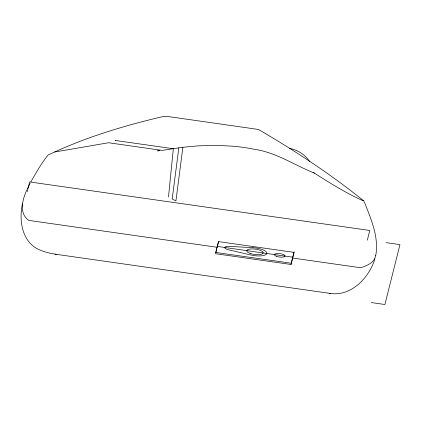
<?xml version="1.0" encoding="UTF-8"?>
<svg xmlns="http://www.w3.org/2000/svg" width="421" height="421" viewBox="0 0 421 421"><rect width="100%" height="100%" fill="white"/><g stroke="black" fill="none" stroke-linecap="round" stroke-linejoin="round"><path stroke-width="0.63" d="M168.489 197.049L173.336 148.734L115.133 140.435L115.743 140.214M157.786 150.871L159.385 150.644L157.38 150.902M22.408 203.843C19.161 218.994 21.308 238.491 35.406 247.695C41.811 251.542 49.215 253.258 56.525 254.373M182.877 147.282L178.83 147.86L172.189 198.996L175.91 200.938L182.877 147.282L197.828 145.876L211.168 145.503A243.396 148.85 9.7 0 1 223.283 145.698L232.755 146.213A105.713 62.634 9.6 0 1 254.395 149.308C276.192 152.423 294.405 165.143 314.419 173.089A57.177 5.92 32.6 0 0 361.918 200.18L363.944 201.049C330.901 174.247 295.179 150.918 258.483 129.463L168.4 116.575L162.427 116.728L159.785 117.312C121.516 126.432 83.621 137.999 48.089 155.065C41.416 163.222 36.122 172.615 30.917 181.814M26.791 190.06C22.46 199.449 18.661 213.405 28.791 220.399L217.141 247.28L217.257 246.411L292.737 257.184L291.058 264.483L215.573 253.716L216.804 248.637M291.058 264.483L294.105 251.742M375.769 255.415C379.137 236.855 370.754 218.588 364.239 201.67M375.6 255.205C374.937 262.53 366.812 265.84 360.634 267.745L292.627 258.041L294.095 252.395L218.61 241.622L217.141 247.28M27.212 191.629L29.644 181.94L369.77 230.471L367.338 240.159M218.473 241.575L215.736 252.458L291.221 263.225M374.922 258.783C369.185 277.897 350.772 297.21 329.238 293.284M27.376 188.897L30.149 183.351M54.714 152.002L108.576 142.745L162.122 150.386L178.83 147.86M313.119 172.578L314.419 173.089M386.31 242.675L399.95 244.622L384.915 304.504L371.275 302.557M55.03 254.158L330.164 293.416M289.443 148.418A29.417 27.775 14.1 0 1 309.672 161.58M252.863 247.674L229.229 246.359A5.515 1.805 7.4 0 0 224.756 247.485A5.515 1.805 7.4 0 0 228.377 249.758L251.011 255.047A11.951 3.91 7.4 0 0 266.819 253.484A11.951 3.91 7.4 0 0 252.863 247.674M276.776 256.431A5.326 1.742 7.4 0 0 285.049 256.084A5.326 1.742 7.4 0 0 277.513 253.484A5.326 1.742 7.4 0 0 276.776 256.431M250.332 253.5A8.273 2.705 7.4 0 0 263.183 252.963A8.273 2.705 7.4 0 0 251.479 248.927A8.273 2.705 7.4 0 0 250.332 253.5"/></g></svg>
